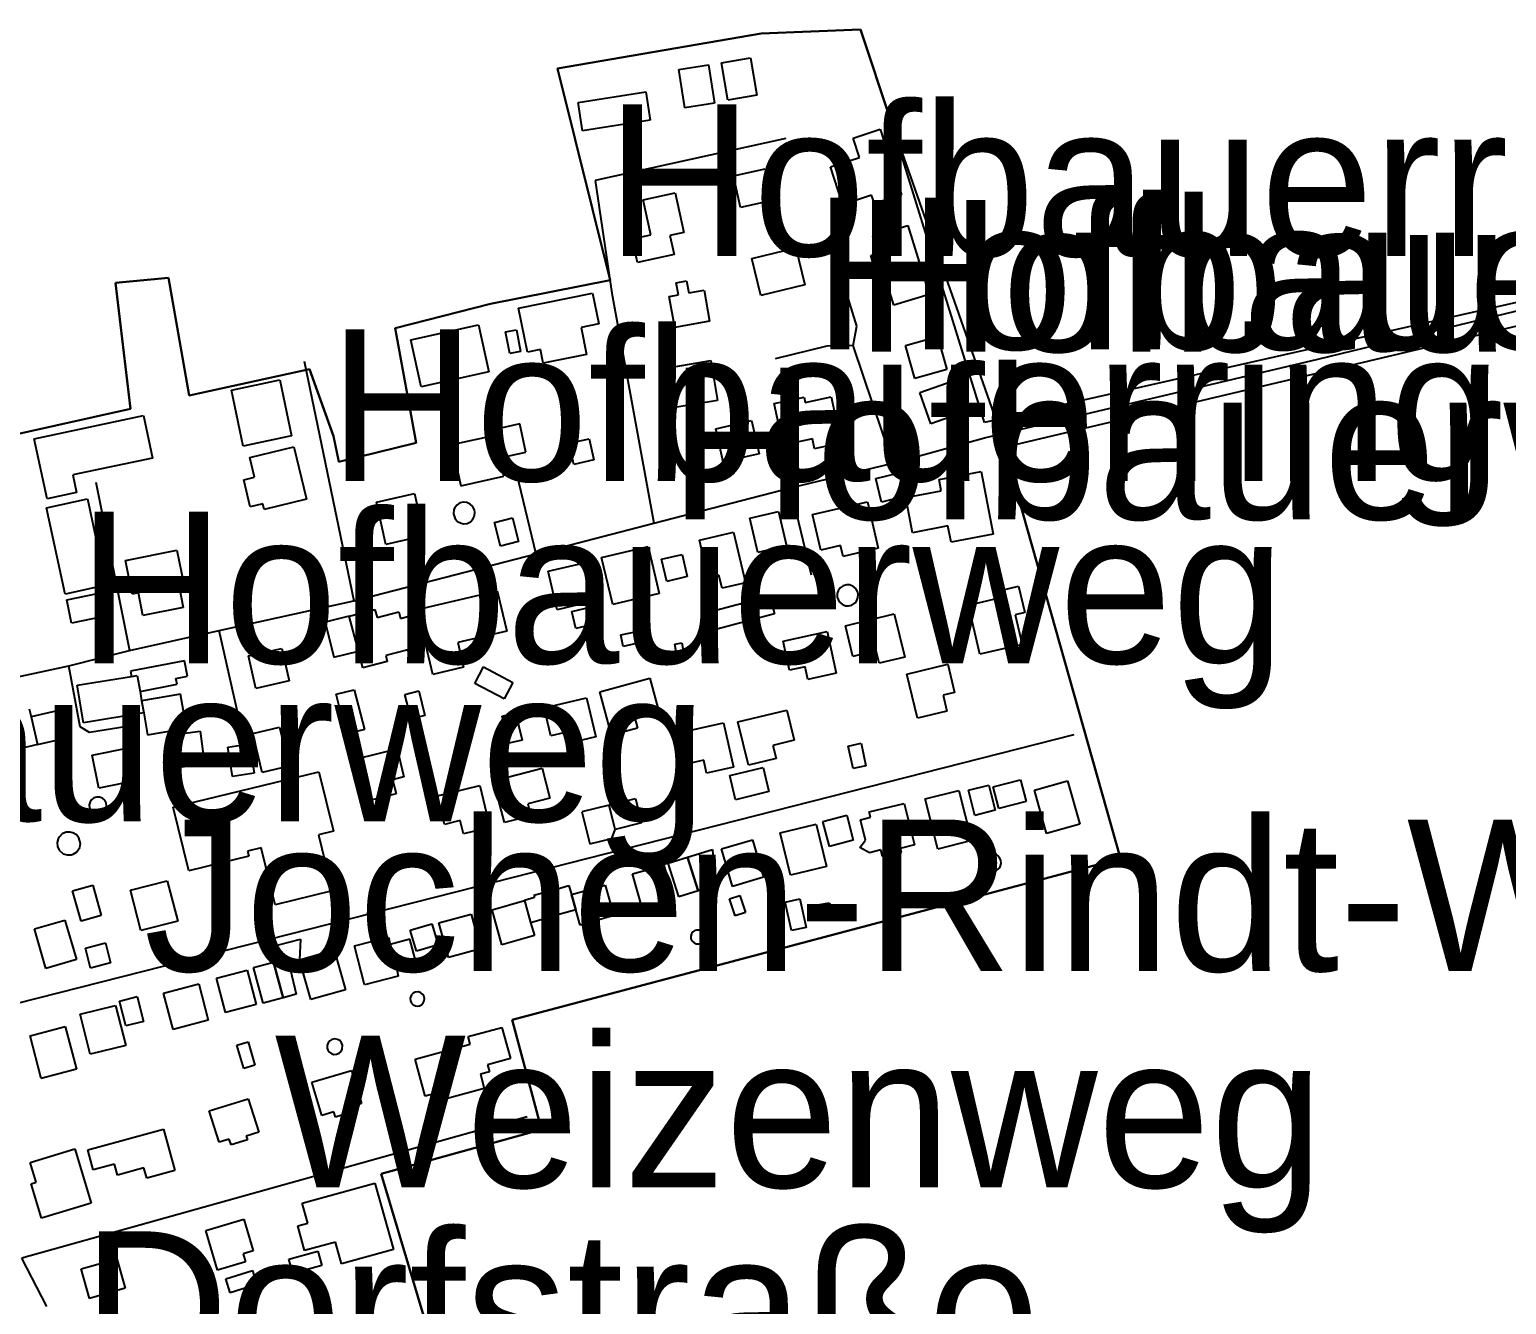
# Model space of a CAD drawing. Extents: x -3657 to 4700, y -7332 to 8131.
# Drawn here: x -2797.1 to -2374.4, y -768.4 to -403.4 of the extents above; entities that cross this region are included whole.
import ezdxf

# ---------------------------------------------------------------- set-up
doc = ezdxf.new("R2010")
doc.units = 0
for name, color, linetype in [('OSM_BUILDING_DETACHED', 9, 'CONTINUOUS'), ('OSM_BUILDING_GARAGE', 9, 'CONTINUOUS'), ('OSM_BUILDING_YES', 9, 'CONTINUOUS'), ('OSM_HIGHWAY_RESIDENTIAL', 8, 'CONTINUOUS'), ('OSM_HIGHWAY_SERVICE', 8, 'CONTINUOUS'), ('OSM_HIGHWAY_TRACK', 8, 'CONTINUOUS'), ('OSM_LABELS', 8, 'CONTINUOUS'), ('OSM_LANDUSE_FARMLAND', 3, 'CONTINUOUS'), ('OSM_LANDUSE_RESIDENTIAL', 3, 'CONTINUOUS'), ('OSM_LEISURE_SWIMMING_POOL', 3, 'CONTINUOUS')]:
    doc.layers.add(name, color=color, linetype=linetype)

msp = doc.modelspace()

# ---------------------------------------------------------------- linework, layer by layer
at = {"layer": 'OSM_BUILDING_DETACHED'}
for p, q in [((-2546.351465, -493.822896), (-2537.189436, -491.254293)), ((-2543.712073, -503.285584), (-2546.351465, -493.822896)), ((-2537.189436, -491.254293), (-2534.542459, -500.716982)), ((-2534.542459, -500.716982), (-2543.712073, -503.285584)), ((-2739.307747, -506.632552), (-2725.473689, -503.685886)), ((-2735.887155, -522.66686), (-2739.307747, -506.632552)), ((-2725.473689, -503.685886), (-2722.060682, -519.720195)), ((-2542.286194, -507.355319), (-2532.684266, -503.963873)), ((-2532.684266, -503.963873), (-2529.52913, -512.915065)), ((-2539.131058, -516.30651), (-2542.286194, -507.355319)), ((-2529.52913, -512.915065), (-2539.131058, -516.30651)), ((-2722.060682, -519.720195), (-2735.887155, -522.66686))]:
    msp.add_line(p, q, dxfattribs=at)
at = {"layer": 'OSM_BUILDING_GARAGE'}
for p, q in [((-2554.891569, -531.951636), (-2546.1391, -529.805574)), ((-2553.230572, -538.712288), (-2554.891569, -531.951636)), ((-2546.1391, -529.805574), (-2544.478103, -536.555106)), ((-2544.478103, -536.555106), (-2553.230572, -538.712288)), ((-2562.733902, -608.520463), (-2559.055438, -607.730979)), ((-2561.345945, -614.958649), (-2562.733902, -608.520463)), ((-2559.055438, -607.730979), (-2557.667481, -614.169165)), ((-2596.666782, -616.960158), (-2587.117945, -614.658423)), ((-2594.9982, -623.887602), (-2596.666782, -616.960158)), ((-2587.117945, -614.658423), (-2585.449363, -621.585867)), ((-2557.667481, -614.169165), (-2561.345945, -614.958649)), ((-2528.308032, -621.174446), (-2522.49075, -619.706673)), ((-2526.487761, -628.368757), (-2528.308032, -621.174446)), ((-2522.49075, -619.706673), (-2521.906746, -622.041766)), ((-2521.292405, -620.229289), (-2513.457656, -618.194422)), ((-2519.66933, -626.433966), (-2521.292405, -620.229289)), ((-2513.457656, -618.194422), (-2511.842166, -624.399099)), ((-2585.449363, -621.585867), (-2594.9982, -623.887602)), ((-2521.906746, -622.041766), (-2520.670479, -626.900984)), ((-2511.842166, -624.399099), (-2519.66933, -626.433966)), ((-2570.037738, -630.136757), (-2563.196554, -628.324279)), ((-2563.196554, -628.324279), (-2561.300438, -635.474113)), ((-2520.670479, -626.900984), (-2526.487761, -628.368757)), ((-2568.141623, -637.286591), (-2570.037738, -630.136757)), ((-2561.300438, -635.474113), (-2568.141623, -637.286591))]:
    msp.add_line(p, q, dxfattribs=at)
at = {"layer": 'OSM_BUILDING_YES'}
for p, q in [((-2611.251701, -414.885618), (-2602.719182, -413.540159)), ((-2602.719182, -413.540159), (-2600.989925, -424.526218)), ((-2599.040718, -412.950826), (-2590.71298, -411.527531)), ((-2597.212863, -423.636658), (-2599.040718, -412.950826)), ((-2590.71298, -411.527531), (-2588.87754, -422.202244)), ((-2609.522444, -425.871676), (-2611.251701, -414.885618)), ((-2640.034732, -424.337186), (-2620.709524, -421.290445)), ((-2620.709524, -421.290445), (-2619.435335, -429.340958)), ((-2588.87754, -422.202244), (-2597.212863, -423.636658)), ((-2638.760542, -432.387699), (-2640.034732, -424.337186)), ((-2600.989925, -424.526218), (-2609.522444, -425.871676)), ((-2619.435335, -429.340958), (-2638.760542, -432.387699)), ((-2561.376283, -434.511522), (-2553.579457, -431.976278)), ((-2559.563597, -440.060149), (-2561.376283, -434.511522)), ((-2553.579457, -431.976278), (-2547.473965, -450.690384)), ((-2595.582204, -445.29743), (-2586.533941, -443.262563)), ((-2586.533941, -443.262563), (-2584.493721, -452.347189)), ((-2567.815491, -442.751066), (-2559.563597, -440.060149)), ((-2564.296301, -453.548094), (-2567.815491, -442.751066)), ((-2593.541984, -454.382056), (-2595.582204, -445.29743)), ((-2621.437633, -452.135918), (-2612.298357, -450.134409)), ((-2619.253308, -462.143462), (-2621.437633, -452.135918)), ((-2612.298357, -450.134409), (-2609.810653, -461.531889)), ((-2556.044407, -450.857176), (-2564.296301, -453.548094)), ((-2555.270792, -453.236748), (-2556.044407, -450.857176)), ((-2547.473965, -450.690384), (-2555.270792, -453.236748)), ((-2584.493721, -452.347189), (-2593.541984, -454.382056)), ((-2555.718275, -462.61048), (-2545.691617, -459.530381)), ((-2545.691617, -459.530381), (-2539.624048, -479.245241)), ((-2624.554846, -463.299889), (-2619.253308, -462.143462)), ((-2623.068292, -470.093899), (-2624.554846, -463.299889)), ((-2609.810653, -461.531889), (-2613.762158, -462.39921)), ((-2613.762158, -462.39921), (-2612.578982, -467.803283)), ((-2554.23172, -467.425221), (-2555.718275, -462.61048)), ((-2612.578982, -467.803283), (-2623.068292, -470.093899)), ((-2590.295834, -469.004189), (-2577.781473, -465.946328)), ((-2587.724702, -479.545468), (-2590.295834, -469.004189)), ((-2577.781473, -465.946328), (-2575.210341, -476.487607)), ((-2556.271941, -468.059032), (-2554.23172, -467.425221)), ((-2553.230572, -477.95538), (-2556.271941, -468.059032)), ((-2611.972225, -475.931632), (-2609.029454, -475.397897)), ((-2611.350299, -479.356436), (-2611.972225, -475.931632)), ((-2609.029454, -475.397897), (-2608.407528, -478.811581)), ((-2575.210341, -476.487607), (-2587.724702, -479.545468)), ((-2551.235858, -477.343808), (-2553.230572, -477.95538)), ((-2549.696213, -482.33646), (-2551.235858, -477.343808)), ((-2657.130108, -483.181542), (-2635.969461, -478.856059)), ((-2635.969461, -478.856059), (-2634.164359, -487.651578)), ((-2613.989692, -479.834574), (-2611.350299, -479.356436)), ((-2612.381786, -488.719049), (-2613.989692, -479.834574)), ((-2608.407528, -478.811581), (-2604.023709, -478.010978)), ((-2604.023709, -478.010978), (-2602.408219, -486.917691)), ((-2539.624048, -479.245241), (-2549.696213, -482.33646)), ((-2654.558975, -495.757688), (-2657.130108, -483.181542)), ((-2687.945774, -492.19945), (-2668.605398, -487.929565)), ((-2668.605398, -487.929565), (-2665.624705, -501.450868)), ((-2634.164359, -487.651578), (-2639.223195, -488.685691)), ((-2639.223195, -488.685691), (-2637.638042, -496.424857)), ((-2602.408219, -486.917691), (-2612.381786, -488.719049)), ((-2684.965081, -505.720753), (-2687.945774, -492.19945)), ((-2650.82742, -494.990443), (-2654.558975, -495.757688)), ((-2650.015883, -498.960102), (-2650.82742, -494.990443)), ((-2637.638042, -496.424857), (-2650.015883, -498.960102)), ((-2614.300654, -500.227724), (-2602.097256, -498.192857)), ((-2602.097256, -498.192857), (-2600.185972, -509.623695)), ((-2665.624705, -501.450868), (-2684.965081, -505.720753)), ((-2612.396955, -511.658562), (-2614.300654, -500.227724)), ((-2600.185972, -509.623695), (-2612.396955, -511.658562)), ((-2583.985562, -510.502135), (-2575.407537, -508.63406)), ((-2581.384092, -522.44447), (-2583.985562, -510.502135)), ((-2575.407537, -508.63406), (-2575.066236, -510.201909)), ((-2575.066236, -510.201909), (-2567.61071, -508.567343)), ((-2567.61071, -508.567343), (-2564.736199, -521.755062)), ((-2795.713386, -520.587515), (-2764.47299, -513.949178)), ((-2764.47299, -513.949178), (-2761.894273, -526.080544)), ((-2600.671377, -517.729805), (-2590.394432, -515.383592)), ((-2590.394432, -515.383592), (-2588.240445, -524.846281)), ((-2663.887863, -519.609), (-2676.197444, -522.322156)), ((-2656.773638, -516.31763), (-2664.251917, -517.974434)), ((-2664.251917, -517.974434), (-2663.887863, -519.609)), ((-2662.469569, -526.047186), (-2663.887863, -519.609)), ((-2663.887863, -519.609), (-2662.469569, -526.047186)), ((-2654.99129, -524.390381), (-2656.773638, -516.31763)), ((-2598.51739, -527.192494), (-2600.671377, -517.729805)), ((-2792.057676, -537.778251), (-2795.713386, -520.587515)), ((-2734.059299, -525.902632), (-2721.438756, -522.833653)), ((-2721.438756, -522.833653), (-2717.783045, -537.867207)), ((-2676.197444, -522.322156), (-2673.618727, -534.019862)), ((-2642.636202, -521.866257), (-2636.917518, -520.554157)), ((-2641.25583, -527.893022), (-2642.636202, -521.866257)), ((-2636.917518, -520.554157), (-2635.529562, -526.580922)), ((-2573.003262, -520.620873), (-2581.384092, -522.44447)), ((-2572.396505, -523.422986), (-2573.003262, -520.620873)), ((-2564.736199, -521.755062), (-2572.396505, -523.422986)), ((-2761.894273, -526.080544), (-2784.685579, -530.928643)), ((-2732.678927, -531.595813), (-2734.059299, -525.902632)), ((-2662.469569, -526.047186), (-2654.99129, -524.390381)), ((-2661.309146, -531.306706), (-2662.469569, -526.047186)), ((-2635.529562, -526.580922), (-2641.25583, -527.893022)), ((-2588.240445, -524.846281), (-2598.51739, -527.192494)), ((-2784.685579, -530.928643), (-2783.608586, -535.988012)), ((-2735.765803, -532.351938), (-2732.678927, -531.595813)), ((-2733.884857, -540.091105), (-2735.765803, -532.351938)), ((-2673.618727, -534.019862), (-2661.309146, -531.306706)), ((-2536.757121, -532.218504), (-2524.682659, -529.90565)), ((-2536.127611, -535.487635), (-2536.757121, -532.218504)), ((-2524.682659, -529.90565), (-2521.239314, -547.87475)), ((-2783.608586, -535.988012), (-2792.057676, -537.778251)), ((-2697.805574, -538.67893), (-2686.921872, -536.243761)), ((-2686.921872, -536.243761), (-2684.206635, -548.352888)), ((-2546.237698, -537.422427), (-2536.127611, -535.487635)), ((-2792.209365, -540.313495), (-2780.506541, -537.80049)), ((-2786.892657, -565.032127), (-2792.209365, -540.313495)), ((-2780.506541, -537.80049), (-2775.189833, -562.508002)), ((-2730.297407, -539.212665), (-2733.884857, -540.091105)), ((-2729.903015, -540.802753), (-2730.297407, -539.212665)), ((-2717.783045, -537.867207), (-2729.903015, -540.802753)), ((-2695.090337, -550.788057), (-2697.805574, -538.67893)), ((-2572.995678, -542.292765), (-2557.265505, -538.612213)), ((-2557.265505, -538.612213), (-2554.16346, -551.900006)), ((-2544.318829, -547.452209), (-2546.237698, -537.422427)), ((-2664.024383, -544.550022), (-2658.866949, -543.204563)), ((-2662.264788, -551.321793), (-2664.024383, -544.550022)), ((-2658.866949, -543.204563), (-2657.107354, -549.987454)), ((-2590.895007, -543.315758), (-2582.673451, -541.414325)), ((-2588.627253, -553.089792), (-2590.895007, -543.315758)), ((-2582.673451, -541.414325), (-2580.405697, -551.188359)), ((-2570.629326, -552.411503), (-2572.995678, -542.292765)), ((-2684.206635, -548.352888), (-2695.090337, -550.788057)), ((-2605.343406, -549.587152), (-2595.551866, -547.307656)), ((-2595.551866, -547.307656), (-2592.176781, -561.818594)), ((-2534.216327, -545.517418), (-2544.318829, -547.452209)), ((-2533.32136, -550.187604), (-2534.216327, -545.517418)), ((-2521.239314, -547.87475), (-2533.32136, -550.187604)), ((-2769.60767, -555.424886), (-2754.863477, -552.489339)), ((-2754.863477, -552.489339), (-2752.937024, -562.163298)), ((-2657.107354, -549.987454), (-2662.264788, -551.321793)), ((-2633.345237, -554.535326), (-2620.011754, -551.37739)), ((-2620.011754, -551.37739), (-2616.818696, -564.854215)), ((-2616.166432, -555.057942), (-2610.311228, -553.690245)), ((-2610.311228, -553.690245), (-2608.832258, -560.039475)), ((-2602.832949, -560.36194), (-2605.343406, -549.587152)), ((-2580.405697, -551.188359), (-2588.627253, -553.089792)), ((-2564.94098, -551.088283), (-2570.629326, -552.411503)), ((-2564.205287, -554.257339), (-2564.94098, -551.088283)), ((-2554.16346, -551.900006), (-2564.205287, -554.257339)), ((-2767.688801, -565.065486), (-2769.60767, -555.424886)), ((-2648.620342, -558.516104), (-2638.692282, -556.214369)), ((-2638.692282, -556.214369), (-2636.159072, -567.189309)), ((-2630.144594, -568.012151), (-2633.345237, -554.535326)), ((-2614.687462, -561.407173), (-2616.166432, -555.057942)), ((-2752.937024, -562.163298), (-2754.378071, -562.452405)), ((-2646.079548, -569.491044), (-2648.620342, -558.516104)), ((-2608.832258, -560.039475), (-2614.687462, -561.407173)), ((-2599.738489, -559.639173), (-2602.832949, -560.36194)), ((-2598.866276, -563.375323), (-2599.738489, -559.639173)), ((-2592.176781, -561.818594), (-2598.866276, -563.375323)), ((-2775.189833, -562.508002), (-2786.892657, -565.032127)), ((-2786.384498, -566.655573), (-2777.63203, -564.865335)), ((-2777.63203, -564.865335), (-2776.259242, -571.570389)), ((-2765.891284, -564.698542), (-2767.688801, -565.065486)), ((-2764.60951, -571.11449), (-2765.891284, -564.698542)), ((-2754.378071, -562.452405), (-2753.111466, -568.823874)), ((-2686.011737, -569.413207), (-2663.197677, -564.075851)), ((-2663.197677, -564.075851), (-2660.497609, -575.617884)), ((-2616.818696, -564.854215), (-2630.144594, -568.012151)), ((-2603.841682, -570.45844), (-2585.191492, -565.488026)), ((-2585.191492, -565.488026), (-2583.81112, -570.66971)), ((-2528.368707, -568.167824), (-2518.68335, -565.932806)), ((-2519.138418, -563.964656), (-2513.980984, -562.77487)), ((-2518.68335, -565.932806), (-2519.138418, -563.964656)), ((-2513.980984, -562.77487), (-2512.236558, -570.325006)), ((-2785.019295, -573.360627), (-2786.384498, -566.655573)), ((-2753.111466, -568.823874), (-2764.60951, -571.11449)), ((-2705.572063, -571.314641), (-2698.199966, -569.424327)), ((-2698.199966, -569.424327), (-2697.585625, -571.75942)), ((-2697.585625, -571.75942), (-2691.381535, -570.135974)), ((-2691.381535, -570.135974), (-2690.89613, -572.004049)), ((-2681.658256, -588.004999), (-2686.011737, -569.413207)), ((-2636.159072, -567.189309), (-2646.079548, -569.491044)), ((-2641.892925, -569.980301), (-2636.181826, -568.645962)), ((-2640.732502, -574.906237), (-2641.892925, -569.980301)), ((-2636.181826, -568.645962), (-2635.028987, -573.571898)), ((-2602.46131, -575.651243), (-2603.841682, -570.45844)), ((-2525.114973, -582.222863), (-2528.368707, -568.167824)), ((-2512.236558, -570.325006), (-2514.951795, -570.958817)), ((-2776.259242, -571.570389), (-2785.019295, -573.360627)), ((-2705.572063, -571.314641), (-2712.489091, -573.08264)), ((-2712.489091, -573.08264), (-2710.016557, -583.090183)), ((-2702.93267, -581.333303), (-2705.572063, -571.314641)), ((-2702.93267, -581.333303), (-2705.572063, -571.314641)), ((-2690.89613, -572.004049), (-2688.49944, -571.370238)), ((-2688.49944, -571.370238), (-2685.67802, -582.156146)), ((-2635.028987, -573.571898), (-2640.732502, -574.906237)), ((-2583.81112, -570.66971), (-2602.46131, -575.651243)), ((-2563.560608, -574.094514), (-2549.559692, -570.66971)), ((-2561.42179, -582.878913), (-2563.560608, -574.094514)), ((-2549.559692, -570.66971), (-2546.541077, -583.045705)), ((-2514.951795, -570.958817), (-2512.995004, -579.420751)), ((-2660.497609, -575.617884), (-2674.468186, -578.887015)), ((-2674.468186, -578.887015), (-2672.814774, -585.947893)), ((-2627.846502, -576.729833), (-2622.818005, -575.651243)), ((-2627.141148, -579.998964), (-2627.846502, -576.729833)), ((-2622.120234, -578.920374), (-2627.141148, -579.998964)), ((-2622.818005, -575.651243), (-2622.120234, -578.920374)), ((-2612.404539, -579.331795), (-2610.402241, -578.953732)), ((-2610.402241, -578.953732), (-2609.765147, -582.345177)), ((-2581.399261, -578.508952), (-2568.733211, -575.773557)), ((-2579.601744, -586.815213), (-2581.399261, -578.508952)), ((-2568.733211, -575.773557), (-2566.162078, -587.715892)), ((-2734.370262, -582.712121), (-2724.836594, -580.577178)), ((-2732.284535, -592.041375), (-2734.370262, -582.712121)), ((-2724.836594, -580.577178), (-2722.750868, -589.906432)), ((-2710.016557, -583.090183), (-2702.93267, -581.333303)), ((-2701.681234, -586.114685), (-2702.93267, -581.333303)), ((-2688.825572, -580.999719), (-2695.135844, -582.645404)), ((-2695.135844, -582.645404), (-2694.703529, -584.291088)), ((-2688.332582, -582.856674), (-2688.825572, -580.999719)), ((-2685.67802, -582.156146), (-2688.332582, -582.856674)), ((-2611.767444, -582.72324), (-2612.404539, -579.331795)), ((-2609.765147, -582.345177), (-2611.767444, -582.72324)), ((-2554.792971, -581.255467), (-2561.42179, -582.878913)), ((-2553.913173, -584.847063), (-2554.792971, -581.255467)), ((-2546.541077, -583.045705), (-2553.913173, -584.847063)), ((-2512.995004, -579.420751), (-2525.114973, -582.222863)), ((-2752.747412, -584.146535), (-2768.204545, -587.11544)), ((-2768.204545, -587.11544), (-2767.916335, -588.616571)), ((-2751.897953, -588.560974), (-2752.747412, -584.146535)), ((-2694.703529, -584.291088), (-2701.681234, -586.114685)), ((-2672.814774, -585.947893), (-2681.658256, -588.004999)), ((-2575.058651, -585.836698), (-2579.601744, -586.815213)), ((-2574.277452, -589.461653), (-2575.058651, -585.836698)), ((-2545.964658, -587.949402), (-2534.269418, -585.102811)), ((-2534.269418, -585.102811), (-2532.305043, -593.175563)), ((-2783.47965, -591.140696), (-2767.916335, -588.616571)), ((-2781.659379, -601.904365), (-2783.47965, -591.140696)), ((-2767.916335, -588.616571), (-2766.270507, -588.305225)), ((-2767.916335, -588.616571), (-2766.270507, -588.305225)), ((-2766.270507, -588.305225), (-2765.390709, -592.886456)), ((-2766.270507, -588.305225), (-2765.390709, -592.886456)), ((-2765.390709, -592.886456), (-2754.855893, -590.862709)), ((-2755.17444, -589.194785), (-2751.897953, -588.560974)), ((-2754.855893, -590.862709), (-2755.17444, -589.194785)), ((-2722.750868, -589.906432), (-2732.284535, -592.041375)), ((-2633.868565, -592.975412), (-2619.503595, -589.116948)), ((-2619.503595, -589.116948), (-2617.129659, -597.934706)), ((-2566.162078, -587.715892), (-2574.277452, -589.461653)), ((-2542.892951, -600.547787), (-2545.964658, -587.949402)), ((-2765.390709, -592.886456), (-2764.996317, -595.577374)), ((-2753.885081, -593.642582), (-2764.996317, -595.577374)), ((-2764.996317, -595.577374), (-2764.397145, -598.991058)), ((-2764.996317, -595.577374), (-2764.397145, -598.991058)), ((-2752.170993, -603.427735), (-2753.885081, -593.642582)), ((-2709.27328, -593.720418), (-2704.115846, -592.419438)), ((-2706.398769, -605.140137), (-2709.27328, -593.720418)), ((-2704.115846, -592.419438), (-2701.241335, -603.839157)), ((-2649.803518, -597.612241), (-2637.698718, -594.687814)), ((-2637.698718, -594.687814), (-2634.991065, -605.874024)), ((-2630.531402, -605.395886), (-2633.868565, -592.975412)), ((-2532.305043, -593.175563), (-2535.604283, -593.976167)), ((-2535.604283, -593.976167), (-2534.504536, -598.5018)), ((-2797.19994, -597.84575), (-2796.600768, -600.214202)), ((-2789.114905, -598.468442), (-2796.600768, -600.214202)), ((-2796.600768, -600.214202), (-2794.750159, -608.131281)), ((-2796.600768, -600.214202), (-2794.750159, -608.131281)), ((-2787.264296, -606.38552), (-2789.114905, -598.468442)), ((-2764.397145, -598.991058), (-2781.659379, -601.904365)), ((-2764.397145, -598.991058), (-2763.282229, -605.362527)), ((-2647.86948, -605.618275), (-2649.803518, -597.612241)), ((-2617.129659, -597.934706), (-2623.993596, -599.780542)), ((-2623.993596, -599.780542), (-2623.03037, -603.372138)), ((-2594.30043, -601.604139), (-2580.314683, -598.223813)), ((-2580.314683, -598.223813), (-2578.228956, -606.874778)), ((-2534.504536, -598.5018), (-2542.892951, -600.547787)), ((-2763.282229, -605.362527), (-2752.170993, -603.427735)), ((-2754.673865, -605.106779), (-2748.211904, -604.261697)), ((-2748.211904, -604.261697), (-2746.968053, -613.713266)), ((-2733.118826, -604.984464), (-2725.557118, -603.171987)), ((-2725.557118, -603.171987), (-2722.894972, -614.335958)), ((-2701.241335, -603.839157), (-2706.398769, -605.140137)), ((-2623.03037, -603.372138), (-2630.531402, -605.395886)), ((-2612.980958, -605.095659), (-2598.433961, -601.871006)), ((-2598.433961, -601.871006), (-2595.620126, -614.591706)), ((-2591.296983, -614.002373), (-2594.30043, -601.604139)), ((-2794.750159, -608.131281), (-2799.498032, -609.276588)), ((-2794.750159, -608.131281), (-2787.264296, -606.38552)), ((-2753.437598, -614.558347), (-2754.673865, -605.106779)), ((-2740.293727, -608.831809), (-2734.135144, -607.864413)), ((-2734.135144, -607.864413), (-2732.815448, -616.304108)), ((-2730.449096, -616.137315), (-2733.118826, -604.984464)), ((-2644.160679, -604.717596), (-2647.86948, -605.618275)), ((-2643.387064, -607.908891), (-2644.160679, -604.717596)), ((-2634.991065, -605.874024), (-2643.387064, -607.908891)), ((-2610.986245, -614.102448), (-2612.980958, -605.095659)), ((-2578.228956, -606.874778), (-2584.296525, -608.342551)), ((-2584.296525, -608.342551), (-2583.393974, -612.08982)), ((-2779.103416, -611.144663), (-2768.272805, -608.965243)), ((-2777.214885, -620.551754), (-2779.103416, -611.144663)), ((-2768.272805, -608.965243), (-2766.384274, -618.372333)), ((-2738.966446, -617.271504), (-2740.293727, -608.831809)), ((-2703.486336, -612.189896), (-2691.851772, -609.376664)), ((-2700.566318, -624.276784), (-2703.486336, -612.189896)), ((-2691.851772, -609.376664), (-2689.917734, -617.371579)), ((-2604.114723, -612.579078), (-2610.986245, -614.102448)), ((-2603.295601, -616.292988), (-2604.114723, -612.579078)), ((-2583.393974, -612.08982), (-2591.296983, -614.002373)), ((-2755.948055, -626.055903), (-2714.27144, -615.892687)), ((-2746.968053, -613.713266), (-2753.437598, -614.558347)), ((-2732.815448, -616.304108), (-2738.966446, -617.271504)), ((-2722.894972, -614.335958), (-2730.449096, -616.137315)), ((-2714.27144, -615.892687), (-2710.115155, -632.91663)), ((-2664.244333, -618.494648), (-2650.379937, -614.891932)), ((-2650.379937, -614.891932), (-2648.150106, -623.476181)), ((-2595.620126, -614.591706), (-2603.295601, -616.292988)), ((-2766.384274, -618.372333), (-2777.214885, -620.551754)), ((-2689.917734, -617.371579), (-2693.156299, -618.161063)), ((-2693.156299, -618.161063), (-2692.170319, -622.253036)), ((-2680.255131, -622.753414), (-2668.180668, -619.840107)), ((-2668.180668, -619.840107), (-2665.283404, -631.849159)), ((-2661.134703, -630.459222), (-2664.244333, -618.494648)), ((-2540.723795, -623.665212), (-2531.053607, -621.230043)), ((-2531.053607, -621.230043), (-2527.435818, -635.607547)), ((-2509.483398, -621.163326), (-2499.995237, -618.494648)), ((-2506.002131, -633.57268), (-2509.483398, -621.163326)), ((-2499.995237, -618.494648), (-2496.506385, -630.904002)), ((-2692.170319, -622.253036), (-2700.566318, -624.276784)), ((-2678.275586, -630.970719), (-2680.255131, -622.753414)), ((-2648.150106, -623.476181), (-2654.437624, -625.110746)), ((-2654.437624, -625.110746), (-2653.557827, -628.491072)), ((-2631.19125, -625.499928), (-2638.980492, -627.390242)), ((-2631.19125, -625.499928), (-2623.629542, -623.587376)), ((-2629.431655, -632.460731), (-2631.19125, -625.499928)), ((-2629.431655, -632.460731), (-2631.19125, -625.499928)), ((-2623.629542, -623.587376), (-2621.869947, -630.548178)), ((-2556.711839, -627.412481), (-2546.753442, -624.955073)), ((-2546.753442, -624.955073), (-2543.825839, -636.819572)), ((-2537.106007, -638.042716), (-2540.723795, -623.665212)), ((-2751.503561, -644.280751), (-2755.948055, -626.055903)), ((-2653.557827, -628.491072), (-2661.134703, -630.459222)), ((-2638.980492, -627.390242), (-2636.705153, -636.530465)), ((-2559.267803, -629.658619), (-2556.340201, -628.935852)), ((-2557.849509, -635.440755), (-2559.267803, -629.658619)), ((-2556.340201, -628.935852), (-2556.711839, -627.412481)), ((-2710.115155, -632.91663), (-2714.316947, -633.939623)), ((-2714.316947, -633.939623), (-2710.403364, -649.962812)), ((-2673.778001, -629.881008), (-2678.275586, -630.970719)), ((-2672.867865, -633.683875), (-2673.778001, -629.881008)), ((-2665.283404, -631.849159), (-2672.867865, -633.683875)), ((-2630.425219, -634.962617), (-2629.431655, -632.460731)), ((-2621.869947, -630.548178), (-2629.431655, -632.460731)), ((-2582.210798, -633.417007), (-2571.888347, -630.904002)), ((-2579.275612, -645.515015), (-2582.210798, -633.417007)), ((-2571.888347, -630.904002), (-2568.95316, -643.00201)), ((-2496.506385, -630.904002), (-2506.002131, -633.57268)), ((-2730.729721, -637.631295), (-2734.650887, -638.587571)), ((-2726.747879, -653.943591), (-2730.729721, -637.631295)), ((-2636.705153, -636.530465), (-2630.425219, -634.962617)), ((-2608.741244, -640.333331), (-2601.634604, -638.153911)), ((-2601.634604, -638.153911), (-2601.209874, -643.913808)), ((-2598.987627, -637.95376), (-2590.151729, -635.362918)), ((-2595.832491, -648.69519), (-2598.987627, -637.95376)), ((-2590.151729, -635.362918), (-2586.996594, -646.104348)), ((-2559.396739, -637.531219), (-2557.849509, -635.440755)), ((-2556.643579, -639.110187), (-2559.396739, -637.531219)), ((-2543.825839, -636.819572), (-2547.868357, -637.820326)), ((-2547.868357, -637.820326), (-2547.595317, -638.921156)), ((-2527.435818, -635.607547), (-2537.106007, -638.042716)), ((-2734.286833, -640.088703), (-2751.503561, -644.280751)), ((-2734.650887, -638.587571), (-2734.286833, -640.088703)), ((-2614.262732, -642.056853), (-2608.741244, -640.333331)), ((-2611.251701, -651.719692), (-2614.262732, -642.056853)), ((-2608.741244, -640.333331), (-2605.722629, -649.996171)), ((-2605.722629, -649.996171), (-2608.741244, -640.333331)), ((-2553.435352, -638.287345), (-2556.643579, -639.110187)), ((-2552.987869, -640.044225), (-2553.435352, -638.287345)), ((-2550.773206, -641.02274), (-2552.987869, -640.044225)), ((-2548.505452, -640.400048), (-2550.773206, -641.02274)), ((-2547.595317, -638.921156), (-2548.505452, -640.400048)), ((-2624.471417, -645.136952), (-2615.48383, -642.601708)), ((-2621.61966, -655.26681), (-2624.471417, -645.136952)), ((-2615.48383, -642.601708), (-2612.624489, -652.731566)), ((-2601.209874, -643.913808), (-2603.492797, -644.658814)), ((-2603.492797, -644.658814), (-2602.142763, -648.828624)), ((-2586.996594, -646.104348), (-2595.832491, -648.69519)), ((-2568.95316, -643.00201), (-2579.275612, -645.515015)), ((-2784.723501, -649.940573), (-2778.966895, -648.350486)), ((-2782.296474, -658.680494), (-2784.723501, -649.940573)), ((-2778.966895, -648.350486), (-2776.539868, -657.079287)), ((-2768.159038, -649.829378), (-2757.63939, -647.116222)), ((-2765.178344, -661.382531), (-2768.159038, -649.829378)), ((-2757.63939, -647.116222), (-2754.658697, -658.658255)), ((-2710.403364, -649.962812), (-2726.747879, -653.943591)), ((-2649.234684, -650.318636), (-2652.693198, -651.297151)), ((-2649.234684, -650.318636), (-2642.674124, -648.461681)), ((-2647.262724, -657.279438), (-2649.234684, -650.318636)), ((-2647.262724, -657.279438), (-2649.234684, -650.318636)), ((-2642.674124, -648.461681), (-2641.938432, -651.041403)), ((-2641.938432, -651.041403), (-2632.306166, -648.317127)), ((-2632.306166, -648.317127), (-2629.841216, -657.057048)), ((-2605.722629, -649.996171), (-2611.251701, -651.719692)), ((-2602.142763, -648.828624), (-2605.722629, -649.996171)), ((-2664.691816, -655.378005), (-2655.431188, -652.753805)), ((-2652.511171, -651.930962), (-2655.431188, -652.753805)), ((-2655.431188, -652.753805), (-2653.641256, -659.080796)), ((-2655.431188, -652.753805), (-2653.641256, -659.080796)), ((-2652.693198, -651.297151), (-2652.511171, -651.930962)), ((-2640.702164, -655.422483), (-2641.938432, -651.041403)), ((-2641.938432, -651.041403), (-2640.702164, -655.422483)), ((-2612.624489, -652.731566), (-2621.61966, -655.26681)), ((-2572.002113, -654.110383), (-2571.448448, -654.010307)), ((-2571.220914, -658.213476), (-2572.002113, -654.110383)), ((-2571.448448, -654.010307), (-2568.141623, -653.387616)), ((-2568.141623, -653.387616), (-2567.360423, -657.479589)), ((-2795.645126, -660.848795), (-2786.953333, -658.33579)), ((-2786.953333, -658.33579), (-2783.669261, -669.677673)), ((-2776.539868, -657.079287), (-2782.296474, -658.680494)), ((-2754.658697, -658.658255), (-2765.178344, -661.382531)), ((-2688.127801, -661.237978), (-2681.878205, -659.392142)), ((-2681.878205, -659.392142), (-2680.103441, -665.396668)), ((-2679.883492, -659.136394), (-2670.713878, -656.645627)), ((-2677.191008, -669.08834), (-2679.883492, -659.136394)), ((-2670.713878, -656.645627), (-2668.021394, -666.597573)), ((-2661.847643, -665.430026), (-2664.691816, -655.378005)), ((-2653.641256, -659.080796), (-2647.262724, -657.279438)), ((-2653.641256, -659.080796), (-2652.587015, -662.805826)), ((-2640.702164, -655.422483), (-2647.262724, -657.279438)), ((-2639.473482, -659.781324), (-2640.702164, -655.422483)), ((-2629.841216, -657.057048), (-2639.473482, -659.781324)), ((-2567.360423, -657.479589), (-2571.220914, -658.213476)), ((-2792.361054, -672.190678), (-2795.645126, -660.848795)), ((-2704.040001, -665.741372), (-2694.369813, -663.250606)), ((-2694.369813, -663.250606), (-2693.861654, -665.385548)), ((-2686.360622, -667.242504), (-2688.127801, -661.237978)), ((-2652.587015, -662.805826), (-2661.847643, -665.430026)), ((-2781.075375, -666.375183), (-2775.349107, -664.874052)), ((-2779.573652, -672.090603), (-2781.075375, -666.375183)), ((-2775.349107, -664.874052), (-2773.847384, -670.589471)), ((-2728.3482, -666.086077), (-2719.504718, -663.851058)), ((-2727.263622, -670.367081), (-2728.3482, -666.086077)), ((-2719.504718, -663.851058), (-2719.808097, -669.722151)), ((-2719.808097, -669.722151), (-2709.887621, -666.908919)), ((-2709.887621, -666.908919), (-2706.649056, -678.295279)), ((-2701.188244, -676.860865), (-2704.040001, -665.741372)), ((-2688.226399, -663.862178), (-2693.861654, -665.385548)), ((-2693.861654, -665.385548), (-2691.957954, -672.446426)), ((-2693.861654, -665.385548), (-2691.957954, -672.446426)), ((-2686.315115, -670.934175), (-2688.226399, -663.862178)), ((-2680.103441, -665.396668), (-2686.360622, -667.242504)), ((-2668.021394, -666.597573), (-2677.191008, -669.08834)), ((-2783.669261, -669.677673), (-2792.361054, -672.190678)), ((-2773.847384, -670.589471), (-2779.573652, -672.090603)), ((-2732.98989, -671.901571), (-2727.263622, -670.367081)), ((-2730.244315, -682.142624), (-2732.98989, -671.901571)), ((-2727.263622, -670.367081), (-2724.518047, -680.608134)), ((-2724.518047, -680.608134), (-2727.263622, -670.367081)), ((-2719.808097, -669.722151), (-2722.85705, -670.667307)), ((-2722.85705, -670.667307), (-2720.725816, -679.585141)), ((-2716.577116, -681.108511), (-2719.808097, -669.722151)), ((-2691.957954, -672.446426), (-2686.315115, -670.934175)), ((-2743.56263, -674.99279), (-2734.772239, -672.691055)), ((-2740.983913, -684.811302), (-2743.56263, -674.99279)), ((-2734.772239, -672.691055), (-2732.201106, -682.509567)), ((-2691.518056, -674.381218), (-2701.188244, -676.860865)), ((-2691.957954, -672.446426), (-2691.518056, -674.381218)), ((-2771.29142, -681.542171), (-2766.255338, -680.274549)), ((-2766.255338, -680.274549), (-2764.47299, -687.346546)), ((-2758.708799, -679.262675), (-2748.644219, -676.605117)), ((-2755.978393, -689.648281), (-2758.708799, -679.262675)), ((-2748.644219, -676.605117), (-2745.906228, -686.990723)), ((-2720.725816, -679.585141), (-2724.518047, -680.608134)), ((-2706.649056, -678.295279), (-2716.577116, -681.108511)), ((-2782.592268, -685.322799), (-2772.436674, -682.765315)), ((-2772.436674, -682.765315), (-2769.546994, -694.229512)), ((-2769.509072, -688.614169), (-2771.29142, -681.542171)), ((-2732.201106, -682.509567), (-2740.983913, -684.811302)), ((-2724.518047, -680.608134), (-2730.244315, -682.142624)), ((-2796.9269, -691.449639), (-2786.885073, -688.792081)), ((-2786.885073, -688.792081), (-2783.646508, -701.023522)), ((-2779.702588, -696.786996), (-2782.592268, -685.322799)), ((-2764.47299, -687.346546), (-2769.509072, -688.614169)), ((-2745.906228, -686.990723), (-2755.978393, -689.648281)), ((-2793.688335, -703.681081), (-2796.9269, -691.449639)), ((-2671.570922, -691.727627), (-2661.877981, -689.058948)), ((-2670.986919, -693.85145), (-2671.570922, -691.727627)), ((-2661.877981, -689.058948), (-2659.4282, -697.943423)), ((-2769.546994, -694.229512), (-2779.702588, -696.786996)), ((-2686.717092, -698.188052), (-2670.986919, -693.85145)), ((-2783.646508, -701.023522), (-2793.688335, -703.681081)), ((-2716.2434, -704.770791), (-2704.881877, -701.379346)), ((-2704.881877, -701.379346), (-2702.037704, -710.908751)), ((-2683.797074, -708.773809), (-2686.717092, -698.188052)), ((-2659.4282, -697.943423), (-2665.97359, -699.7559)), ((-2665.97359, -699.7559), (-2665.419924, -701.768528)), ((-2713.391642, -714.322436), (-2716.2434, -704.770791)), ((-2665.419924, -701.768528), (-2668.036563, -702.491295)), ((-2668.036563, -702.491295), (-2666.914063, -706.56103)), ((-2745.625603, -712.965858), (-2734.46886, -709.485456)), ((-2734.46886, -709.485456), (-2731.480583, -719.070459)), ((-2678.450029, -707.306036), (-2683.797074, -708.773809)), ((-2677.820518, -709.574412), (-2678.450029, -707.306036)), ((-2666.914063, -706.56103), (-2677.820518, -709.574412)), ((-2742.826937, -721.939288), (-2745.625603, -712.965858)), ((-2709.925543, -713.288323), (-2713.391642, -714.322436)), ((-2709.485645, -714.756096), (-2709.925543, -713.288323)), ((-2704.267535, -713.199367), (-2709.485645, -714.756096)), ((-2702.037704, -710.908751), (-2704.715018, -711.709355)), ((-2704.715018, -711.709355), (-2704.267535, -713.199367)), ((-2780.377605, -724.174306), (-2758.716383, -718.258736)), ((-2758.716383, -718.258736), (-2755.492987, -730.045398)), ((-2739.884166, -721.02749), (-2742.826937, -721.939288)), ((-2739.353253, -722.717653), (-2739.884166, -721.02749)), ((-2734.711563, -721.272119), (-2739.353253, -722.717653)), ((-2731.480583, -719.070459), (-2735.045279, -720.193528)), ((-2735.045279, -720.193528), (-2734.711563, -721.272119)), ((-2796.904146, -727.710305), (-2784.071238, -723.840721)), ((-2784.071238, -723.840721), (-2779.384041, -739.374653)), ((-2778.82279, -729.878606), (-2780.377605, -724.174306)), ((-2795.190058, -733.392366), (-2796.904146, -727.710305)), ((-2772.777975, -728.232921), (-2778.82279, -729.878606)), ((-2771.920931, -731.368618), (-2772.777975, -728.232921)), ((-2764.313716, -729.289273), (-2771.920931, -731.368618)), ((-2763.509763, -732.235938), (-2764.313716, -729.289273)), ((-2755.492987, -730.045398), (-2763.509763, -732.235938)), ((-2796.585599, -733.814906), (-2795.190058, -733.392366)), ((-2793.61249, -743.666777), (-2796.585599, -733.814906)), ((-2719.026897, -739.396892), (-2698.192382, -733.625875)), ((-2698.192382, -733.625875), (-2692.921181, -752.684685)), ((-2779.384041, -739.374653), (-2793.61249, -743.666777)), ((-2717.441745, -745.12343), (-2719.026897, -739.396892)), ((-2746.649505, -747.202775), (-2735.750634, -743.967003)), ((-2743.289589, -758.555777), (-2746.649505, -747.202775)), ((-2735.750634, -743.967003), (-2733.065735, -753.01827)), ((-2720.316255, -745.924034), (-2717.441745, -745.12343)), ((-2718.367049, -752.984912), (-2720.316255, -745.924034)), ((-2709.462891, -750.516384), (-2718.367049, -752.984912)), ((-2707.733634, -756.776659), (-2709.462891, -750.516384)), ((-2782.304058, -758.222193), (-2772.065035, -755.297766)), ((-2772.065035, -755.297766), (-2769.660761, -763.715222)), ((-2735.25006, -756.165087), (-2743.289589, -758.555777)), ((-2733.065735, -753.01827), (-2735.932661, -753.874471)), ((-2735.932661, -753.874471), (-2735.25006, -756.165087)), ((-2692.921181, -752.684685), (-2707.733634, -756.776659)), ((-2779.892199, -766.650768), (-2782.304058, -758.222193)), ((-2769.660761, -763.715222), (-2779.892199, -766.650768))]:
    msp.add_line(p, q, dxfattribs=at)
at = {"layer": 'OSM_HIGHWAY_RESIDENTIAL'}
for p, q in [((-2580.63323, -434.622717), (-2635.150339, -446.62065)), ((-2635.150339, -446.62065), (-2630.394881, -478.84494)), ((-2630.394881, -478.84494), (-2618.426601, -544.761292)), ((-2550.01476, -527.514959), (-2523.719432, -520.309528)), ((-2579.245274, -534.642554), (-2550.01476, -527.514959)), ((-2618.426601, -544.761292), (-2579.245274, -534.642554)), ((-2652.192623, -553.490094), (-2618.426601, -544.761292)), ((-2704.290289, -566.94468), (-2652.192623, -553.490094)), ((-2742.751092, -575.49557), (-2704.290289, -566.94468)), ((-2768.48517, -581.222108), (-2742.751092, -575.49557)), ((-2785.823248, -585.525352), (-2768.48517, -581.222108)), ((-2851.489515, -599.691586), (-2785.823248, -585.525352)), ((-2498.144629, -605.318049), (-2669.568624, -648.91758)), ((-2669.568624, -648.91758), (-2832.240152, -690.226495)), ((-2654.604482, -714.633781), (-2799.255329, -755.186571)), ((-2792.072844, -768.963623), (-2799.255329, -755.186571))]:
    msp.add_line(p, q, dxfattribs=at)
at = {"layer": 'OSM_HIGHWAY_SERVICE'}
for p, q in [((-2560.291705, -488.329867), (-2568.020271, -463.299889)), ((-2561.308023, -493.822896), (-2560.291705, -488.329867)), ((-2568.831809, -494.023047), (-2583.682184, -497.68136)), ((-2561.308023, -493.822896), (-2568.831809, -494.023047)), ((-2550.01476, -527.514959), (-2561.308023, -493.822896)), ((-2718.480816, -498.370769), (-2704.290289, -566.94468)), ((-2658.252608, -528.115412), (-2652.192623, -553.490094)), ((-2778.087098, -533.030227), (-2768.48517, -581.222108)), ((-2573.230796, -559.605815), (-2579.245274, -534.642554)), ((-2736.182949, -604.65088), (-2742.751092, -575.49557)), ((-2782.56193, -603.016314), (-2785.823248, -585.525352)), ((-2779.922537, -604.65088), (-2782.56193, -603.016314)), ((-2767.309578, -602.616012), (-2779.922537, -604.65088))]:
    msp.add_line(p, q, dxfattribs=at)
at = {"layer": 'OSM_HIGHWAY_TRACK'}
for p, q in [((-2428.36, -497.814794), (-2268.972544, -459.074482)), ((-2523.719432, -520.309528), (-2428.36, -497.814794))]:
    msp.add_line(p, q, dxfattribs=at)
at = {"layer": 'OSM_LANDUSE_FARMLAND'}
for p, q in [((-2587.679195, -404.588968), (-2645.935443, -414.540913)), ((-2559.214712, -403.410301), (-2587.679195, -404.588968)), ((-2550.591179, -429.52999), (-2559.214712, -403.410301)), ((-2645.935443, -414.540913), (-2630.895456, -475.186626)), ((-2523.742186, -515.950687), (-2550.591179, -429.52999)), ((-2190.253419, -440.682841), (-2523.742186, -515.950687)), ((-2757.313258, -474.519457), (-2772.413921, -475.942752)), ((-2772.413921, -475.942752), (-2768.19696, -511.981028)), ((-2751.374625, -508.21152), (-2757.313258, -474.519457)), ((-2630.895456, -475.186626), (-2665.154468, -481.891681)), ((-2665.154468, -481.891681), (-2692.44336, -488.9192)), ((-2692.44336, -488.9192), (-2686.383375, -521.755062)), ((-2518.106931, -522.989325), (-2369.254292, -487.718295)), ((-2716.933586, -500.594667), (-2751.374625, -508.21152)), ((-2710.062064, -519.798031), (-2716.933586, -500.594667)), ((-2768.19696, -511.981028), (-2800.233725, -519.1531)), ((-2708.507249, -527.148016), (-2710.062064, -519.798031)), ((-2686.383375, -521.755062), (-2708.507249, -527.148016)), ((-2484.803561, -640.700275), (-2518.106931, -522.989325)), ((-2658.965547, -686.901767), (-2484.803561, -640.700275)), ((-2650.539211, -718.280975), (-2658.965547, -686.901767)), ((-2696.417618, -730.957197), (-2650.539211, -718.280975)), ((-2683.478527, -774.445533), (-2696.417618, -730.957197))]:
    msp.add_line(p, q, dxfattribs=at)
at = {"layer": 'OSM_LANDUSE_RESIDENTIAL'}
for p, q in [((-2645.935443, -414.540913), (-2587.679195, -404.588968)), ((-2587.679195, -404.588968), (-2559.214712, -403.410301)), ((-2559.214712, -403.410301), (-2550.591179, -429.52999)), ((-2630.895456, -475.186626), (-2645.935443, -414.540913)), ((-2550.591179, -429.52999), (-2519.790681, -517.040397)), ((-2772.413921, -475.942752), (-2757.313258, -474.519457)), ((-2768.19696, -511.981028), (-2772.413921, -475.942752)), ((-2757.313258, -474.519457), (-2751.374625, -508.21152)), ((-2665.154468, -481.891681), (-2630.895456, -475.186626)), ((-2692.44336, -488.9192), (-2665.154468, -481.891681)), ((-2686.383375, -521.755062), (-2692.44336, -488.9192)), ((-2751.374625, -508.21152), (-2716.933586, -500.594667)), ((-2716.933586, -500.594667), (-2710.062064, -519.798031)), ((-2800.233725, -519.1531), (-2768.19696, -511.981028)), ((-2710.062064, -519.798031), (-2708.507249, -527.148016)), ((-2519.790681, -517.040397), (-2518.106931, -522.989325)), ((-2708.507249, -527.148016), (-2686.383375, -521.755062)), ((-2518.106931, -522.989325), (-2484.803561, -640.700275)), ((-2484.803561, -640.700275), (-2658.965547, -686.901767)), ((-2658.965547, -686.901767), (-2650.539211, -718.280975)), ((-2650.539211, -718.280975), (-2696.417618, -730.957197)), ((-2696.417618, -730.957197), (-2683.478527, -774.445533))]:
    msp.add_line(p, q, dxfattribs=at)
at = {"layer": 'OSM_LEISURE_SWIMMING_POOL'}
for p, q in [((-2660.816156, -489.931074), (-2657.72928, -489.341741)), ((-2659.625396, -496.14687), (-2660.816156, -489.931074)), ((-2657.72928, -489.341741), (-2656.53852, -495.557537)), ((-2656.53852, -495.557537), (-2659.625396, -496.14687)), ((-2675.651362, -540.947306), (-2675.757545, -542.014777)), ((-2675.431413, -540.391331), (-2675.651362, -540.947306)), ((-2674.786734, -539.53513), (-2675.431413, -540.391331)), ((-2673.884183, -538.945797), (-2674.786734, -539.53513)), ((-2672.837527, -538.701169), (-2673.884183, -538.945797)), ((-2671.88947, -538.801244), (-2672.837527, -538.701169)), ((-2670.911074, -539.246024), (-2671.88947, -538.801244)), ((-2670.145044, -540.002149), (-2670.911074, -539.246024)), ((-2669.682391, -540.969545), (-2670.145044, -540.002149)), ((-2669.576209, -541.592237), (-2669.682391, -540.969545)), ((-2675.757545, -542.014777), (-2675.272139, -543.48255)), ((-2675.272139, -543.48255), (-2674.536447, -544.272034)), ((-2674.536447, -544.272034), (-2673.57322, -544.761292)), ((-2673.57322, -544.761292), (-2672.905787, -544.883606)), ((-2672.905787, -544.883606), (-2671.836378, -544.783531)), ((-2671.836378, -544.783531), (-2670.865567, -544.316512)), ((-2670.865567, -544.316512), (-2670.167797, -543.627104)), ((-2670.167797, -543.627104), (-2669.689976, -542.659708)), ((-2669.689976, -542.659708), (-2669.576209, -541.592237)), ((-2565.896622, -564.843096), (-2565.904206, -565.888328)), ((-2565.904206, -565.888328), (-2565.312619, -567.244906)), ((-2565.661504, -564.109209), (-2565.896622, -564.843096)), ((-2565.062331, -563.241889), (-2565.661504, -564.109209)), ((-2564.197703, -562.641436), (-2565.062331, -563.241889)), ((-2563.181385, -562.363449), (-2564.197703, -562.641436)), ((-2562.40777, -562.396807), (-2563.181385, -562.363449)), ((-2561.414205, -562.752631), (-2562.40777, -562.396807)), ((-2560.602668, -563.43092), (-2561.414205, -562.752631)), ((-2560.071756, -564.331599), (-2560.602668, -563.43092)), ((-2560.397888, -567.078114), (-2559.973158, -566.110718)), ((-2559.904898, -565.065486), (-2560.071756, -564.331599)), ((-2559.973158, -566.110718), (-2559.904898, -565.065486)), ((-2565.312619, -567.244906), (-2564.531419, -567.956554)), ((-2564.531419, -567.956554), (-2563.560608, -568.356855)), ((-2563.560608, -568.356855), (-2562.695979, -568.412453)), ((-2562.695979, -568.412453), (-2561.672077, -568.156705)), ((-2561.672077, -568.156705), (-2560.799864, -567.567371)), ((-2560.799864, -567.567371), (-2560.397888, -567.078114)), ((-2669.621716, -590.584721), (-2667.141597, -585.881176)), ((-2667.141597, -585.881176), (-2658.730429, -590.306734)), ((-2661.210548, -595.021399), (-2669.621716, -590.584721)), ((-2658.730429, -590.306734), (-2661.210548, -595.021399)), ((-2689.637109, -593.776016), (-2685.685605, -592.764142)), ((-2687.854761, -600.759057), (-2689.637109, -593.776016)), ((-2685.685605, -592.764142), (-2683.903256, -599.747183)), ((-2683.903256, -599.747183), (-2687.854761, -600.759057)), ((-2661.756629, -599.969573), (-2657.934061, -599.035536)), ((-2659.845345, -607.742098), (-2661.756629, -599.969573)), ((-2657.934061, -599.035536), (-2656.030361, -606.808061)), ((-2656.030361, -606.808061), (-2659.845345, -607.742098)), ((-2779.748095, -624.532532), (-2779.975629, -625.366494)), ((-2779.975629, -625.366494), (-2779.899784, -626.222695)), ((-2779.353703, -623.93208), (-2779.748095, -624.532532)), ((-2778.678686, -623.398344), (-2779.353703, -623.93208)), ((-2777.859564, -623.131476), (-2778.678686, -623.398344)), ((-2777.00252, -623.153715), (-2777.859564, -623.131476)), ((-2776.190982, -623.4873), (-2777.00252, -623.153715)), ((-2775.553888, -624.054394), (-2776.190982, -623.4873)), ((-2775.151911, -624.821639), (-2775.553888, -624.054394)), ((-2775.038144, -625.733438), (-2775.151911, -624.821639)), ((-2779.899784, -626.222695), (-2779.634328, -626.845387)), ((-2779.634328, -626.845387), (-2779.080662, -627.490317)), ((-2779.080662, -627.490317), (-2778.3298, -627.912858)), ((-2778.3298, -627.912858), (-2777.571354, -628.057412)), ((-2777.571354, -628.057412), (-2776.721895, -627.923978)), ((-2776.721895, -627.923978), (-2775.713161, -627.290167)), ((-2775.713161, -627.290167), (-2775.23534, -626.5674)), ((-2775.23534, -626.5674), (-2775.038144, -625.733438)), ((-2787.681441, -633.694994), (-2788.508148, -634.495598)), ((-2786.627201, -633.227976), (-2787.681441, -633.694994)), ((-2785.481948, -633.150139), (-2786.627201, -633.227976)), ((-2784.632488, -633.35029), (-2785.481948, -633.150139)), ((-2783.646508, -633.950743), (-2784.632488, -633.35029)), ((-2782.925984, -634.851422), (-2783.646508, -633.950743)), ((-2788.841864, -635.062692), (-2789.137658, -636.174641)), ((-2789.137658, -636.174641), (-2789.03906, -637.286591)), ((-2789.03906, -637.286591), (-2788.553654, -638.331823)), ((-2788.508148, -634.495598), (-2788.841864, -635.062692)), ((-2783.631339, -638.921156), (-2782.706035, -637.553458)), ((-2782.516423, -636.408151), (-2782.925984, -634.851422)), ((-2782.706035, -637.553458), (-2782.516423, -636.408151)), ((-2788.553654, -638.331823), (-2787.431154, -639.354816)), ((-2787.431154, -639.354816), (-2786.338992, -639.721759)), ((-2786.338992, -639.721759), (-2785.193738, -639.69952)), ((-2785.193738, -639.69952), (-2784.609734, -639.532728)), ((-2784.609734, -639.532728), (-2783.631339, -638.921156)), ((-2524.182085, -640.878187), (-2524.356527, -641.634312)), ((-2524.356527, -641.634312), (-2524.280683, -642.55723)), ((-2523.689095, -640.088703), (-2524.182085, -640.878187)), ((-2522.960986, -639.49937), (-2523.689095, -640.088703)), ((-2522.081189, -639.210263), (-2522.960986, -639.49937)), ((-2521.186222, -639.232502), (-2522.081189, -639.210263)), ((-2520.314009, -639.554967), (-2521.186222, -639.232502)), ((-2519.608654, -640.166539), (-2520.314009, -639.554967)), ((-2519.077742, -641.24513), (-2519.608654, -640.166539)), ((-2519.282522, -643.068727), (-2519.017066, -642.168048)), ((-2519.017066, -642.168048), (-2519.077742, -641.24513)), ((-2524.280683, -642.55723), (-2523.605665, -643.735896)), ((-2523.605665, -643.735896), (-2522.847219, -644.280751)), ((-2522.847219, -644.280751), (-2521.952253, -644.5365)), ((-2521.952253, -644.5365), (-2521.133131, -644.492022)), ((-2521.133131, -644.492022), (-2520.268502, -644.147317)), ((-2520.268502, -644.147317), (-2519.570732, -643.524626)), ((-2519.570732, -643.524626), (-2519.282522, -643.068727)), ((-2596.742626, -652.264547), (-2593.73918, -651.274912)), ((-2595.142305, -657.146004), (-2596.742626, -652.264547)), ((-2593.73918, -651.274912), (-2592.131274, -656.15637)), ((-2580.777335, -653.243062), (-2576.613466, -652.309025)), ((-2578.964649, -661.382531), (-2580.777335, -653.243062)), ((-2576.613466, -652.309025), (-2574.793195, -660.459613)), ((-2592.131274, -656.15637), (-2595.142305, -657.146004)), ((-2607.61116, -662.29433), (-2607.808356, -662.961499)), ((-2607.808356, -662.961499), (-2607.755264, -663.684266)), ((-2607.201599, -661.727235), (-2607.61116, -662.29433)), ((-2606.617595, -661.349173), (-2607.201599, -661.727235)), ((-2606.177696, -661.204619), (-2606.617595, -661.349173)), ((-2605.479926, -661.204619), (-2606.177696, -661.204619)), ((-2604.827662, -661.438129), (-2605.479926, -661.204619)), ((-2604.289165, -661.882908), (-2604.827662, -661.438129)), ((-2603.94028, -662.483361), (-2604.289165, -661.882908)), ((-2603.818929, -663.061574), (-2603.94028, -662.483361)), ((-2603.894773, -663.750983), (-2603.818929, -663.061574)), ((-2574.793195, -660.459613), (-2578.964649, -661.382531)), ((-2607.755264, -663.684266), (-2607.467055, -664.318077)), ((-2607.467055, -664.318077), (-2606.974065, -664.807335)), ((-2606.974065, -664.807335), (-2606.276294, -665.1298)), ((-2606.276294, -665.1298), (-2605.578524, -665.163159)), ((-2605.578524, -665.163159), (-2604.911091, -664.963008)), ((-2604.911091, -664.963008), (-2604.205736, -664.373675)), ((-2604.205736, -664.373675), (-2603.894773, -663.750983)), ((-2687.786501, -679.796411), (-2688.120217, -680.741568)), ((-2687.293511, -679.284914), (-2687.786501, -679.796411)), ((-2686.648831, -678.962449), (-2687.293511, -679.284914)), ((-2685.708358, -678.917971), (-2686.648831, -678.962449)), ((-2685.040926, -679.173719), (-2685.708358, -678.917971)), ((-2684.494844, -679.629619), (-2685.040926, -679.173719)), ((-2684.214219, -680.074398), (-2684.494844, -679.629619)), ((-2684.032192, -680.763807), (-2684.214219, -680.074398)), ((-2688.120217, -680.741568), (-2688.059541, -681.453215)), ((-2688.059541, -681.453215), (-2687.763747, -682.098146)), ((-2687.763747, -682.098146), (-2687.255588, -682.609643)), ((-2687.255588, -682.609643), (-2686.610909, -682.909869)), ((-2686.610909, -682.909869), (-2685.905554, -682.976586)), ((-2685.905554, -682.976586), (-2685.488409, -682.898749)), ((-2685.488409, -682.898749), (-2684.851314, -682.576284)), ((-2684.851314, -682.576284), (-2684.365909, -682.053668)), ((-2684.365909, -682.053668), (-2684.100452, -681.475454)), ((-2684.100452, -681.475454), (-2684.032192, -680.763807)), ((-2737.692256, -694.151676), (-2734.521952, -693.217639)), ((-2734.521952, -693.217639), (-2732.557576, -699.867095)), ((-2711.154226, -692.939651), (-2711.632047, -693.540104)), ((-2710.501962, -692.52823), (-2711.154226, -692.939651)), ((-2709.743516, -692.372557), (-2710.501962, -692.52823)), ((-2708.954732, -692.494872), (-2709.743516, -692.372557)), ((-2708.279715, -692.861815), (-2708.954732, -692.494872)), ((-2707.771556, -693.451148), (-2708.279715, -692.861815)), ((-2735.727881, -700.801133), (-2737.692256, -694.151676)), ((-2711.632047, -693.540104), (-2711.87475, -694.262871)), ((-2711.87475, -694.262871), (-2711.851997, -695.041235)), ((-2711.851997, -695.041235), (-2711.677554, -695.563852)), ((-2711.677554, -695.563852), (-2711.222486, -696.186543)), ((-2711.222486, -696.186543), (-2710.585392, -696.620203)), ((-2710.585392, -696.620203), (-2709.97105, -696.798115)), ((-2709.97105, -696.798115), (-2709.197435, -696.764757)), ((-2709.197435, -696.764757), (-2708.484496, -696.47565)), ((-2708.484496, -696.47565), (-2707.915661, -695.953034)), ((-2707.915661, -695.953034), (-2707.559191, -695.274745)), ((-2707.498516, -694.173915), (-2707.771556, -693.451148)), ((-2707.559191, -695.274745), (-2707.498516, -694.173915)), ((-2732.557576, -699.867095), (-2735.727881, -700.801133)), ((-2722.841881, -755.4312), (-2714.536896, -753.118346)), ((-2721.704212, -759.534293), (-2722.841881, -755.4312)), ((-2714.536896, -753.118346), (-2713.391642, -757.221438)), ((-2740.892899, -761.057663), (-2733.232593, -758.678092)), ((-2733.232593, -758.678092), (-2731.996326, -762.65887)), ((-2713.391642, -757.221438), (-2721.704212, -759.534293)), ((-2739.664216, -765.038442), (-2740.892899, -761.057663)), ((-2731.996326, -762.65887), (-2739.664216, -765.038442))]:
    msp.add_line(p, q, dxfattribs=at)

# ---------------------------------------------------------------- texts
at = {"layer": 'OSM_LABELS'}
for s, p in [('Hofbauerring', (-2631.957071, -468.259112)), ('Hofbauerring', (-2572.603012, -494.952063)), ('Hofbauerring', (-2560.711786, -495.601694)), ('Hofbauerring', (-2711.385552, -532.657724)), ('Hofbauerweg', (-2614.003967, -543.619129)), ('Hofbauerweg', (-2783.182103, -584.86983)), ('Hofbauerweg', (-2948.605779, -630.128745)), ('Jochen-Rindt-Weg', (-2764.322049, -672.979327)), ('Weizenweg', (-2726.929906, -734.910176)), ('Dorfstraße', (-2781.969872, -790.878907))]:
    msp.add_text(s, height=43.418293, dxfattribs=at).set_placement(p)

doc.saveas('drawing.dxf')
